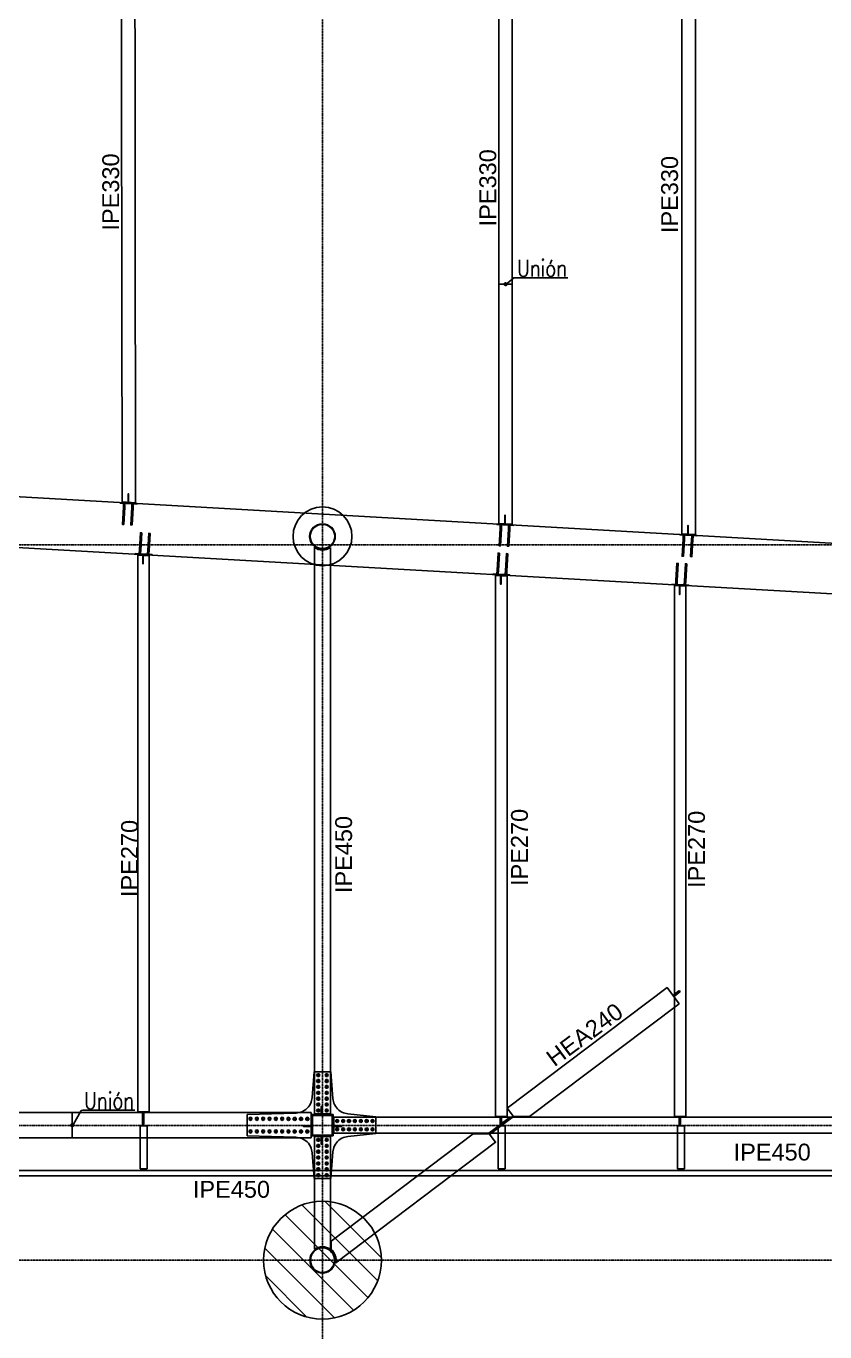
# Model space of a CAD drawing. Header units: millimetres. Extents: x -12345 to 95575, y -11225 to 31862.
# Drawn here: x 47479 to 56969, y -851 to 14663 of the extents above; entities that cross this region are included whole.
import ezdxf
from ezdxf.enums import TextEntityAlignment as Align

# ---------------------------------------------------------------- set-up
doc = ezdxf.new("R2010")
doc.units = ezdxf.units.MM
doc.header["$LTSCALE"] = 0.95
doc.linetypes.add('DXK_LINE_DOT3', pattern=[5.9187, 2.979, -0.9799, 0.9799, -0.9799])
for name, color, linetype, lineweight in [('0-1', 250, 'Continuous', 5), ('E_COLUMNAS', 1, 'Continuous', 18), ('E_COLUMNAS-1', 1, 'Continuous', 25), ('E_TEXTO', 3, 'Continuous', 9), ('E_VIGAS-1', 31, 'Continuous', 25)]:
    doc.layers.add(name, color=color, linetype=linetype, lineweight=lineweight)
for name, color, linetype in [('COTAS', 8, 'Continuous'), ('HCB-EJES', 1, 'Continuous'), ('HCB-PLATINAS', 5, 'Continuous'), ('HCB_VIGAS', 4, 'Continuous'), ('UNIÒN', 6, 'Continuous')]:
    doc.layers.add(name, color=color, linetype=linetype)
doc.styles.add('CNI_COTAS', font='romans.shx', dxfattribs={"width": 0.8})
doc.styles.add('VERDANA', font='arial.ttf')
doc.dimstyles.new('UNIÒN', dxfattribs={"dimscale": 0, "dimtxt": 200, "dimasz": 60, "dimexe": 4, "dimexo": 4, "dimgap": 15, "dimtad": 1, "dimdec": 0, "dimzin": 4, "dimdsep": 46, "dimtxsty": 'CNI_COTAS', "dimcen": -0.09, "dimclrd": 6, "dimclrt": 3, "dimadec": 0, "dimazin": 0, "dimtfac": 1, "dimtdec": 0, "dimtmove": 2, "dimatfit": 0, "dimfxl": 0.05, "dimtolj": 1, "dimtzin": 0, "dimarcsym": 0})

# ---------------------------------------------------------------- blocks, each defined once
blk = doc.blocks.new('EST_SFM_VIGA-METALICA-SECCION-C - EST_SFM_VIGA-METALICA-UPN160-1509776-_14_00m_N_E_-NIVEL-4 DOC')
at = {"layer": 'E_VIGAS-1'}
for p, q in [((44.822, 0.047), (-44.831, 0.047)), ((-44.831, -0.018), (44.822, -0.018))]:
    blk.add_line(p, q, dxfattribs=at)
blk = doc.blocks.new('DCTIB_CNI_EST_MOD-1A-FAC_0001_rvt-1-_14_00m_N_E_-NIVEL-4 DOC')
at = {"layer": 'E_VIGAS-1'}
for p, q in [((-33.828, 142.261), (-33.746, 142.261)), ((-33.828, 141.749), (-33.828, 142.261)), ((-33.746, 141.749), (-33.746, 142.261)), ((-29.573, 142.261), (-29.491, 142.261)), ((-29.573, 141.749), (-29.573, 142.261)), ((-29.491, 141.749), (-29.491, 142.261)), ((-27.443, 142.261), (-27.361, 142.261)), ((-27.443, 141.749), (-27.443, 142.261)), ((-27.361, 141.749), (-27.361, 142.261)), ((-33.746, 141.749), (-33.828, 141.749)), ((-33.828, 141.748), (-33.828, 141.749)), ((-33.828, 141.749), (-33.746, 141.749)), ((-33.8, 141.748), (-33.828, 141.748)), ((-33.789, 141.743), (-33.789, 141.748)), ((-33.789, 141.737), (-33.789, 141.743)), ((-33.784, 141.737), (-33.789, 141.737)), ((-33.784, 141.748), (-33.784, 141.743)), ((-33.784, 141.743), (-33.784, 141.737)), ((-33.746, 141.748), (-33.774, 141.748)), ((-33.746, 141.749), (-33.746, 141.748)), ((-29.491, 141.749), (-29.573, 141.749)), ((-29.573, 141.748), (-29.573, 141.749)), ((-29.573, 141.749), (-29.491, 141.749)), ((-29.545, 141.748), (-29.573, 141.748)), ((-29.535, 141.743), (-29.535, 141.748)), ((-29.535, 141.729), (-29.535, 141.743)), ((-29.53, 141.748), (-29.53, 141.743)), ((-29.53, 141.743), (-29.53, 141.729)), ((-29.491, 141.748), (-29.519, 141.748)), ((-29.491, 141.749), (-29.491, 141.748)), ((-27.361, 141.749), (-27.443, 141.749)), ((-27.443, 141.748), (-27.443, 141.749)), ((-27.443, 141.749), (-27.361, 141.749)), ((-27.415, 141.748), (-27.443, 141.748)), ((-27.405, 141.743), (-27.405, 141.748)), ((-27.405, 141.729), (-27.405, 141.743)), ((-27.4, 141.748), (-27.4, 141.743)), ((-27.4, 141.743), (-27.4, 141.729)), ((-27.361, 141.748), (-27.389, 141.748)), ((-27.361, 141.749), (-27.361, 141.748))]:
    blk.add_line(p, q, dxfattribs=at)
for points, knots in [([(-33.8, 141.748), (-33.799, 141.748), (-33.798, 141.748), (-33.795, 141.748), (-33.793, 141.747), (-33.791, 141.747), (-33.79, 141.745), (-33.789, 141.744), (-33.789, 141.743)], [0, 0, 0, 0, 0.142857, 0.285714, 0.428571, 0.571429, 0.785714, 1, 1, 1, 1]), ([(-33.789, 141.743), (-33.789, 141.744), (-33.79, 141.745), (-33.791, 141.747), (-33.793, 141.747), (-33.794, 141.748), (-33.795, 141.748), (-33.797, 141.748), (-33.799, 141.748), (-33.8, 141.748)], [0, 0, 0, 0, 0.285714, 0.428571, 0.571429, 0.678571, 0.732143, 0.785714, 1, 1, 1, 1]), ([(-33.774, 141.748), (-33.775, 141.748), (-33.776, 141.748), (-33.779, 141.748), (-33.781, 141.747), (-33.783, 141.747), (-33.784, 141.745), (-33.784, 141.744), (-33.784, 141.743)], [0, 0, 0, 0, 0.142857, 0.285714, 0.428571, 0.571429, 0.785714, 1, 1, 1, 1]), ([(-33.784, 141.743), (-33.784, 141.744), (-33.784, 141.745), (-33.782, 141.747), (-33.781, 141.747), (-33.779, 141.748), (-33.778, 141.748), (-33.777, 141.748), (-33.775, 141.748), (-33.774, 141.748)], [0, 0, 0, 0, 0.285714, 0.428571, 0.571429, 0.678571, 0.732143, 0.785714, 1, 1, 1, 1]), ([(-29.545, 141.748), (-29.544, 141.748), (-29.543, 141.748), (-29.54, 141.748), (-29.538, 141.747), (-29.536, 141.747), (-29.535, 141.745), (-29.535, 141.744), (-29.535, 141.743)], [0, 0, 0, 0, 0.142857, 0.285714, 0.428571, 0.571429, 0.785714, 1, 1, 1, 1]), ([(-29.535, 141.743), (-29.535, 141.744), (-29.535, 141.745), (-29.537, 141.747), (-29.538, 141.747), (-29.54, 141.748), (-29.541, 141.748), (-29.542, 141.748), (-29.544, 141.748), (-29.545, 141.748)], [0, 0, 0, 0, 0.285714, 0.428571, 0.571429, 0.678571, 0.732143, 0.785714, 1, 1, 1, 1]), ([(-29.519, 141.748), (-29.52, 141.748), (-29.521, 141.748), (-29.524, 141.748), (-29.526, 141.747), (-29.528, 141.747), (-29.529, 141.745), (-29.53, 141.744), (-29.53, 141.743)], [0, 0, 0, 0, 0.142857, 0.285714, 0.428571, 0.571429, 0.785714, 1, 1, 1, 1]), ([(-29.53, 141.743), (-29.53, 141.744), (-29.529, 141.745), (-29.528, 141.747), (-29.526, 141.747), (-29.525, 141.748), (-29.524, 141.748), (-29.522, 141.748), (-29.52, 141.748), (-29.519, 141.748)], [0, 0, 0, 0, 0.285714, 0.428571, 0.571429, 0.678571, 0.732143, 0.785714, 1, 1, 1, 1]), ([(-27.415, 141.748), (-27.414, 141.748), (-27.413, 141.748), (-27.41, 141.748), (-27.408, 141.747), (-27.406, 141.747), (-27.405, 141.745), (-27.405, 141.744), (-27.405, 141.743)], [0, 0, 0, 0, 0.142857, 0.285714, 0.428571, 0.571429, 0.785714, 1, 1, 1, 1]), ([(-27.405, 141.743), (-27.405, 141.744), (-27.405, 141.745), (-27.407, 141.747), (-27.408, 141.747), (-27.41, 141.748), (-27.411, 141.748), (-27.412, 141.748), (-27.414, 141.748), (-27.415, 141.748)], [0, 0, 0, 0, 0.285714, 0.428571, 0.571429, 0.678571, 0.732143, 0.785714, 1, 1, 1, 1]), ([(-27.389, 141.748), (-27.39, 141.748), (-27.391, 141.748), (-27.394, 141.748), (-27.396, 141.747), (-27.398, 141.747), (-27.399, 141.745), (-27.4, 141.744), (-27.4, 141.743)], [0, 0, 0, 0, 0.142857, 0.285714, 0.428571, 0.571429, 0.785714, 1, 1, 1, 1]), ([(-27.4, 141.743), (-27.4, 141.744), (-27.399, 141.745), (-27.398, 141.747), (-27.396, 141.747), (-27.395, 141.748), (-27.394, 141.748), (-27.392, 141.748), (-27.39, 141.748), (-27.389, 141.748)], [0, 0, 0, 0, 0.285714, 0.428571, 0.571429, 0.678571, 0.732143, 0.785714, 1, 1, 1, 1])]:
    blk.add_open_spline(points, degree=3, knots=knots, dxfattribs=at)
blk.add_blockref('EST_SFM_VIGA-METALICA-SECCION-C - EST_SFM_VIGA-METALICA-UPN160-1509776-_14_00m_N_E_-NIVEL-4 DOC', (-41.042, 141.682), dxfattribs=at)
blk = doc.blocks.new('EST_SCM_COLUMNA-METALICA-SECCION-CUADRADA - EST_SCM_COLUMNA-TUBULAR-CUADRADA_PTEØ_250x250e_8mm-3539288-_14_00m_N_E_-NIVEL-4 DOC')
at = {"layer": 'E_COLUMNAS-1'}
for p, q in [((-0.125, -0.109), (-0.125, 0.109)), ((-0.117, 0.109), (-0.117, -0.109)), ((-0.109, 0.125), (0.109, 0.125)), ((0.109, 0.117), (-0.109, 0.117)), ((0.117, -0.109), (0.117, 0.109)), ((0.125, 0.109), (0.125, -0.109)), ((-0.109, -0.117), (0.109, -0.117)), ((0.109, -0.125), (-0.109, -0.125))]:
    blk.add_line(p, q, dxfattribs=at)
for centre, radius, start, end in [((-0.109, 0.109), 0.016, 90, 180), ((-0.109, 0.109), 0.008, 90, 180), ((0.109, 0.109), 0.016, 360, 90), ((0.109, 0.109), 0.008, 360, 90), ((-0.109, -0.109), 0.016, 180, 270), ((-0.109, -0.109), 0.008, 180, 270), ((0.109, -0.109), 0.016, 270, 360), ((0.109, -0.109), 0.008, 270, 360)]:
    blk.add_arc(centre, radius, start, end, dxfattribs=at)
blk = doc.blocks.new('Bolt-102891108-3061 - 1511')
at = {"color": 253, "linetype": 'Continuous'}
for p, q in [((62911, 11698), (62928, 11707)), ((62911, 11679), (62911, 11698)), ((62928, 11669), (62911, 11679)), ((62928, 11707), (62944, 11698)), ((62944, 11679), (62928, 11669)), ((62944, 11698), (62944, 11679)), ((62986, 11698), (63003, 11707)), ((62986, 11679), (62986, 11698)), ((63003, 11669), (62986, 11679)), ((63003, 11707), (63019, 11698)), ((63019, 11679), (63003, 11669)), ((63019, 11698), (63019, 11679)), ((63061, 11698), (63078, 11707)), ((63061, 11679), (63061, 11698)), ((63078, 11669), (63061, 11679)), ((63078, 11707), (63094, 11698)), ((63094, 11679), (63078, 11669)), ((63094, 11698), (63094, 11679)), ((63136, 11698), (63153, 11707)), ((63136, 11679), (63136, 11698)), ((63153, 11669), (63136, 11679)), ((63153, 11707), (63169, 11698)), ((63169, 11679), (63153, 11669)), ((63169, 11698), (63169, 11679)), ((63211, 11698), (63228, 11707)), ((63211, 11679), (63211, 11698)), ((63228, 11669), (63211, 11679)), ((63228, 11707), (63244, 11698)), ((63244, 11679), (63228, 11669)), ((63244, 11698), (63244, 11679)), ((63286, 11698), (63303, 11707)), ((63286, 11679), (63286, 11698)), ((63303, 11669), (63286, 11679)), ((63303, 11707), (63319, 11698)), ((63319, 11679), (63303, 11669)), ((63319, 11698), (63319, 11679)), ((63361, 11698), (63378, 11707)), ((63361, 11678), (63361, 11698)), ((63378, 11669), (63361, 11678)), ((63378, 11707), (63394, 11697)), ((63394, 11678), (63378, 11669)), ((63394, 11697), (63394, 11678)), ((63436, 11697), (63453, 11707)), ((63436, 11678), (63436, 11697)), ((63453, 11669), (63436, 11678)), ((63453, 11707), (63469, 11697)), ((63469, 11678), (63453, 11669)), ((63469, 11697), (63469, 11678)), ((63511, 11697), (63528, 11707)), ((63511, 11678), (63511, 11697)), ((63528, 11669), (63511, 11678)), ((63528, 11707), (63544, 11697)), ((63544, 11678), (63528, 11669)), ((63544, 11697), (63544, 11678)), ((63586, 11697), (63603, 11707)), ((63586, 11678), (63586, 11697)), ((63603, 11669), (63586, 11678)), ((63603, 11707), (63619, 11697)), ((63619, 11678), (63603, 11669)), ((63619, 11697), (63619, 11678)), ((62911, 11548), (62927, 11557)), ((62911, 11529), (62911, 11548)), ((62927, 11519), (62911, 11529)), ((62927, 11557), (62944, 11548)), ((62944, 11529), (62927, 11519)), ((62944, 11548), (62944, 11529)), ((62986, 11548), (63002, 11557)), ((62986, 11529), (62986, 11548)), ((63002, 11519), (62986, 11529)), ((63002, 11557), (63019, 11548)), ((63019, 11529), (63002, 11519)), ((63019, 11548), (63019, 11529)), ((63061, 11548), (63077, 11557)), ((63061, 11529), (63061, 11548)), ((63077, 11519), (63061, 11529)), ((63077, 11557), (63094, 11548)), ((63094, 11529), (63077, 11519)), ((63094, 11548), (63094, 11529)), ((63136, 11548), (63152, 11557)), ((63136, 11529), (63136, 11548)), ((63152, 11519), (63136, 11529)), ((63152, 11557), (63169, 11548)), ((63169, 11529), (63152, 11519)), ((63169, 11548), (63169, 11529)), ((63211, 11548), (63227, 11557)), ((63211, 11529), (63211, 11548)), ((63227, 11519), (63211, 11529)), ((63227, 11557), (63244, 11548)), ((63244, 11529), (63227, 11519)), ((63244, 11548), (63244, 11529)), ((63286, 11548), (63302, 11557)), ((63286, 11529), (63286, 11548)), ((63302, 11519), (63286, 11529)), ((63302, 11557), (63319, 11548)), ((63319, 11529), (63302, 11519)), ((63319, 11548), (63319, 11529)), ((63361, 11548), (63377, 11557)), ((63361, 11528), (63361, 11548)), ((63377, 11519), (63361, 11528)), ((63377, 11557), (63394, 11547)), ((63394, 11528), (63377, 11519)), ((63394, 11547), (63394, 11528)), ((63436, 11547), (63452, 11557)), ((63436, 11528), (63436, 11547)), ((63452, 11519), (63436, 11528)), ((63452, 11557), (63469, 11547)), ((63469, 11528), (63452, 11519)), ((63469, 11547), (63469, 11528)), ((63511, 11547), (63527, 11557)), ((63511, 11528), (63511, 11547)), ((63527, 11519), (63511, 11528)), ((63527, 11557), (63544, 11547)), ((63544, 11528), (63527, 11519)), ((63544, 11547), (63544, 11528)), ((63586, 11547), (63602, 11557)), ((63586, 11528), (63586, 11547)), ((63602, 11519), (63586, 11528)), ((63602, 11557), (63619, 11547)), ((63619, 11528), (63602, 11519)), ((63619, 11547), (63619, 11528))]:
    blk.add_line(p, q, dxfattribs=at)
for centre, radius, start, end in [((62928, 11688), 12.5, 17.945, 197.945), ((62928, 11688), 12.5, 197.945, 17.945), ((62928, 11688), 11, 89.945, 269.945), ((62928, 11688), 11, 269.945, 89.945), ((63003, 11688), 12.5, 17.945, 197.945), ((63003, 11688), 12.5, 197.945, 17.945), ((63003, 11688), 11, 89.945, 269.945), ((63003, 11688), 11, 269.945, 89.945), ((63078, 11688), 12.5, 17.945, 197.945), ((63078, 11688), 12.5, 197.945, 17.945), ((63078, 11688), 11, 89.945, 269.945), ((63078, 11688), 11, 269.945, 89.945), ((63153, 11688), 12.5, 17.945, 197.945), ((63153, 11688), 12.5, 197.945, 17.945), ((63153, 11688), 11, 89.945, 269.945), ((63153, 11688), 11, 269.945, 89.945), ((63228, 11688), 12.5, 17.945, 197.945), ((63228, 11688), 12.5, 197.945, 17.945), ((63228, 11688), 11, 89.945, 269.945), ((63228, 11688), 11, 269.945, 89.945), ((63303, 11688), 12.5, 17.945, 197.945), ((63303, 11688), 12.5, 197.945, 17.945), ((63303, 11688), 11, 89.945, 269.945), ((63303, 11688), 11, 269.945, 89.945), ((63378, 11688), 12.5, 17.945, 197.945), ((63378, 11688), 12.5, 197.945, 17.945), ((63378, 11688), 11, 89.945, 269.945), ((63378, 11688), 11, 269.945, 89.945), ((63453, 11688), 12.5, 17.945, 197.945), ((63453, 11688), 12.5, 197.945, 17.945), ((63453, 11688), 11, 89.945, 269.945), ((63453, 11688), 11, 269.945, 89.945), ((63528, 11688), 12.5, 17.945, 197.945), ((63528, 11688), 12.5, 197.945, 17.945), ((63528, 11688), 11, 89.945, 269.945), ((63528, 11688), 11, 269.945, 89.945), ((63603, 11688), 12.5, 17.945, 197.945), ((63603, 11688), 12.5, 197.945, 17.945), ((63603, 11688), 11, 89.945, 269.945), ((63603, 11688), 11, 269.945, 89.945), ((62927, 11538), 12.5, 17.945, 197.945), ((62927, 11538), 11, 89.945, 269.945), ((62927, 11538), 12.5, 197.945, 17.945), ((62927, 11538), 11, 269.945, 89.945), ((63002, 11538), 12.5, 17.945, 197.945), ((63002, 11538), 11, 89.945, 269.945), ((63002, 11538), 12.5, 197.945, 17.945), ((63002, 11538), 11, 269.945, 89.945), ((63077, 11538), 12.5, 17.945, 197.945), ((63077, 11538), 11, 89.945, 269.945), ((63077, 11538), 12.5, 197.945, 17.945), ((63077, 11538), 11, 269.945, 89.945), ((63152, 11538), 12.5, 17.945, 197.945), ((63152, 11538), 11, 89.945, 269.945), ((63152, 11538), 12.5, 197.945, 17.945), ((63152, 11538), 11, 269.945, 89.945), ((63227, 11538), 12.5, 17.945, 197.945), ((63227, 11538), 11, 89.945, 269.945), ((63227, 11538), 12.5, 197.945, 17.945), ((63227, 11538), 11, 269.945, 89.945), ((63302, 11538), 12.5, 17.945, 197.945), ((63302, 11538), 11, 89.945, 269.945), ((63302, 11538), 12.5, 197.945, 17.945), ((63302, 11538), 11, 269.945, 89.945), ((63377, 11538), 12.5, 17.945, 197.945), ((63377, 11538), 11, 89.945, 269.945), ((63377, 11538), 12.5, 197.945, 17.945), ((63377, 11538), 11, 269.945, 89.945), ((63452, 11538), 12.5, 17.945, 197.945), ((63452, 11538), 11, 89.945, 269.945), ((63452, 11538), 12.5, 197.945, 17.945), ((63452, 11538), 11, 269.945, 89.945), ((63527, 11538), 12.5, 17.945, 197.945), ((63527, 11538), 11, 89.945, 269.945), ((63527, 11538), 12.5, 197.945, 17.945), ((63527, 11538), 11, 269.945, 89.945), ((63602, 11538), 12.5, 17.945, 197.945), ((63602, 11538), 11, 89.945, 269.945), ((63602, 11538), 12.5, 197.945, 17.945), ((63602, 11538), 11, 269.945, 89.945)]:
    blk.add_arc(centre, radius, start, end, dxfattribs=at)
blk = doc.blocks.new('Bolt-102891108-3059 - 1511')
at = {"color": 253, "linetype": 'Continuous'}
for p, q in [((63941, 11672), (63957, 11682)), ((63941, 11653), (63941, 11672)), ((63957, 11644), (63941, 11653)), ((63957, 11682), (63974, 11672)), ((63974, 11653), (63957, 11644)), ((63974, 11672), (63974, 11653)), ((64011, 11672), (64027, 11682)), ((64011, 11653), (64011, 11672)), ((64027, 11644), (64011, 11653)), ((64027, 11682), (64044, 11672)), ((64044, 11653), (64027, 11644)), ((64044, 11672), (64044, 11653)), ((64081, 11672), (64097, 11682)), ((64081, 11653), (64081, 11672)), ((64097, 11644), (64081, 11653)), ((64097, 11682), (64114, 11672)), ((64114, 11653), (64097, 11644)), ((64114, 11672), (64114, 11653)), ((64151, 11672), (64167, 11682)), ((64151, 11653), (64151, 11672)), ((64167, 11644), (64151, 11653)), ((64167, 11682), (64184, 11672)), ((64184, 11653), (64167, 11644)), ((64184, 11672), (64184, 11653)), ((64221, 11673), (64237, 11682)), ((64221, 11653), (64221, 11673)), ((64237, 11644), (64221, 11653)), ((64237, 11682), (64254, 11673)), ((64254, 11653), (64237, 11644)), ((64254, 11673), (64254, 11653)), ((64291, 11673), (64307, 11682)), ((64291, 11654), (64291, 11673)), ((64307, 11644), (64291, 11654)), ((64307, 11682), (64324, 11673)), ((64324, 11654), (64307, 11644)), ((64324, 11673), (64324, 11654)), ((64361, 11673), (64377, 11682)), ((64361, 11654), (64361, 11673)), ((64377, 11644), (64361, 11654)), ((64377, 11682), (64394, 11673)), ((64394, 11654), (64377, 11644)), ((64394, 11673), (64394, 11654)), ((63941, 11572), (63958, 11582)), ((63941, 11553), (63941, 11572)), ((63958, 11544), (63941, 11553)), ((63958, 11582), (63974, 11572)), ((63974, 11553), (63958, 11544)), ((63974, 11572), (63974, 11553)), ((64011, 11572), (64028, 11582)), ((64011, 11553), (64011, 11572)), ((64028, 11544), (64011, 11553)), ((64028, 11582), (64044, 11572)), ((64044, 11553), (64028, 11544)), ((64044, 11572), (64044, 11553)), ((64081, 11572), (64098, 11582)), ((64081, 11553), (64081, 11572)), ((64098, 11544), (64081, 11553)), ((64098, 11582), (64114, 11572)), ((64114, 11553), (64098, 11544)), ((64114, 11572), (64114, 11553)), ((64151, 11572), (64168, 11582)), ((64151, 11553), (64151, 11572)), ((64168, 11544), (64151, 11553)), ((64168, 11582), (64184, 11572)), ((64184, 11553), (64168, 11544)), ((64184, 11572), (64184, 11553)), ((64221, 11573), (64238, 11582)), ((64221, 11553), (64221, 11573)), ((64238, 11544), (64221, 11553)), ((64238, 11582), (64254, 11573)), ((64254, 11553), (64238, 11544)), ((64254, 11573), (64254, 11553)), ((64291, 11573), (64308, 11582)), ((64291, 11554), (64291, 11573)), ((64308, 11544), (64291, 11554)), ((64308, 11582), (64324, 11573)), ((64324, 11554), (64308, 11544)), ((64324, 11573), (64324, 11554)), ((64361, 11573), (64378, 11582)), ((64361, 11554), (64361, 11573)), ((64378, 11544), (64361, 11554)), ((64378, 11582), (64394, 11573)), ((64394, 11554), (64378, 11544)), ((64394, 11573), (64394, 11554))]:
    blk.add_line(p, q, dxfattribs=at)
for centre, radius, start, end in [((63957, 11663), 12.5, 18.055, 198.055), ((63957, 11663), 11, 90.055, 270.055), ((63957, 11663), 12.5, 198.055, 18.055), ((63957, 11663), 11, 270.055, 90.055), ((64027, 11663), 12.5, 18.055, 198.055), ((64027, 11663), 11, 90.055, 270.055), ((64027, 11663), 12.5, 198.055, 18.055), ((64027, 11663), 11, 270.055, 90.055), ((64097, 11663), 12.5, 18.055, 198.055), ((64097, 11663), 11, 90.055, 270.055), ((64097, 11663), 12.5, 198.055, 18.055), ((64097, 11663), 11, 270.055, 90.055), ((64167, 11663), 12.5, 18.055, 198.055), ((64167, 11663), 11, 90.055, 270.055), ((64167, 11663), 12.5, 198.055, 18.055), ((64167, 11663), 11, 270.055, 90.055), ((64237, 11663), 12.5, 18.055, 198.055), ((64237, 11663), 11, 90.055, 270.055), ((64237, 11663), 12.5, 198.055, 18.055), ((64237, 11663), 11, 270.055, 90.055), ((64307, 11663), 12.5, 18.055, 198.055), ((64307, 11663), 11, 90.055, 270.055), ((64307, 11663), 12.5, 198.055, 18.055), ((64307, 11663), 11, 270.055, 90.055), ((64377, 11663), 12.5, 18.055, 198.055), ((64377, 11663), 11, 90.055, 270.055), ((64377, 11663), 12.5, 198.055, 18.055), ((64377, 11663), 11, 270.055, 90.055), ((63958, 11563), 12.5, 18.055, 198.055), ((63958, 11563), 12.5, 198.055, 18.055), ((63958, 11563), 11, 90.055, 270.055), ((63958, 11563), 11, 270.055, 90.055), ((64028, 11563), 12.5, 18.055, 198.055), ((64028, 11563), 12.5, 198.055, 18.055), ((64028, 11563), 11, 90.055, 270.055), ((64028, 11563), 11, 270.055, 90.055), ((64098, 11563), 12.5, 18.055, 198.055), ((64098, 11563), 12.5, 198.055, 18.055), ((64098, 11563), 11, 90.055, 270.055), ((64098, 11563), 11, 270.055, 90.055), ((64168, 11563), 12.5, 18.055, 198.055), ((64168, 11563), 12.5, 198.055, 18.055), ((64168, 11563), 11, 90.055, 270.055), ((64168, 11563), 11, 270.055, 90.055), ((64238, 11563), 12.5, 18.055, 198.055), ((64238, 11563), 12.5, 198.055, 18.055), ((64238, 11563), 11, 90.055, 270.055), ((64238, 11563), 11, 270.055, 90.055), ((64308, 11563), 12.5, 18.055, 198.055), ((64308, 11563), 12.5, 198.055, 18.055), ((64308, 11563), 11, 90.055, 270.055), ((64308, 11563), 11, 270.055, 90.055), ((64378, 11563), 12.5, 18.055, 198.055), ((64378, 11563), 12.5, 198.055, 18.055), ((64378, 11563), 11, 90.055, 270.055), ((64378, 11563), 11, 270.055, 90.055)]:
    blk.add_arc(centre, radius, start, end, dxfattribs=at)
blk = doc.blocks.new('Bolt-102891108-3060 - 1511')
at = {"color": 253, "linetype": 'Continuous'}
for p, q in [((63713, 11438), (63723, 11454)), ((63723, 11421), (63713, 11438)), ((63713, 11368), (63723, 11384)), ((63723, 11351), (63713, 11368)), ((63723, 11454), (63742, 11454)), ((63742, 11421), (63723, 11421)), ((63723, 11384), (63742, 11384)), ((63742, 11351), (63723, 11351)), ((63742, 11454), (63752, 11438)), ((63752, 11438), (63742, 11421)), ((63742, 11384), (63752, 11368)), ((63752, 11368), (63742, 11351)), ((63813, 11438), (63823, 11454)), ((63823, 11421), (63813, 11438)), ((63813, 11368), (63823, 11384)), ((63823, 11351), (63813, 11368)), ((63823, 11454), (63842, 11454)), ((63842, 11421), (63823, 11421)), ((63823, 11384), (63842, 11384)), ((63842, 11351), (63823, 11351)), ((63842, 11454), (63852, 11438)), ((63852, 11438), (63842, 11421)), ((63842, 11384), (63852, 11368)), ((63852, 11368), (63842, 11351)), ((63713, 11298), (63723, 11314)), ((63723, 11281), (63713, 11298)), ((63713, 11228), (63723, 11244)), ((63723, 11211), (63713, 11228)), ((63713, 11158), (63723, 11174)), ((63723, 11314), (63742, 11314)), ((63742, 11281), (63723, 11281)), ((63723, 11244), (63742, 11244)), ((63742, 11211), (63723, 11211)), ((63723, 11174), (63742, 11174)), ((63742, 11314), (63752, 11298)), ((63752, 11298), (63742, 11281)), ((63742, 11244), (63752, 11228)), ((63752, 11228), (63742, 11211)), ((63742, 11174), (63752, 11158)), ((63813, 11298), (63823, 11314)), ((63823, 11281), (63813, 11298)), ((63813, 11228), (63823, 11244)), ((63823, 11211), (63813, 11228)), ((63813, 11158), (63823, 11174)), ((63823, 11314), (63842, 11314)), ((63842, 11281), (63823, 11281)), ((63823, 11244), (63842, 11244)), ((63842, 11211), (63823, 11211)), ((63823, 11174), (63842, 11174)), ((63842, 11314), (63852, 11298)), ((63852, 11298), (63842, 11281)), ((63842, 11244), (63852, 11228)), ((63852, 11228), (63842, 11211)), ((63842, 11174), (63852, 11158)), ((63723, 11141), (63713, 11158)), ((63713, 11088), (63723, 11104)), ((63723, 11071), (63713, 11088)), ((63713, 11018), (63723, 11034)), ((63723, 11001), (63713, 11018)), ((63742, 11141), (63723, 11141)), ((63723, 11104), (63742, 11104)), ((63742, 11071), (63723, 11071)), ((63723, 11034), (63742, 11034)), ((63752, 11158), (63742, 11141)), ((63742, 11104), (63752, 11088)), ((63752, 11088), (63742, 11071)), ((63742, 11034), (63752, 11018)), ((63752, 11018), (63742, 11001)), ((63823, 11141), (63813, 11158)), ((63813, 11088), (63823, 11104)), ((63823, 11071), (63813, 11088)), ((63813, 11018), (63823, 11034)), ((63823, 11001), (63813, 11018)), ((63842, 11141), (63823, 11141)), ((63823, 11104), (63842, 11104)), ((63842, 11071), (63823, 11071)), ((63823, 11034), (63842, 11034)), ((63852, 11158), (63842, 11141)), ((63842, 11104), (63852, 11088)), ((63852, 11088), (63842, 11071)), ((63842, 11034), (63852, 11018)), ((63852, 11018), (63842, 11001)), ((63742, 11001), (63723, 11001)), ((63842, 11001), (63823, 11001))]:
    blk.add_line(p, q, dxfattribs=at)
for centre, radius, start, end in [((63733, 11438), 12.5, 108, 288), ((63733, 11368), 12.5, 108, 288), ((63733, 11438), 11, 0, 180), ((63733, 11438), 11, 180, 0), ((63733, 11368), 11, 0, 180), ((63733, 11368), 11, 180, 0), ((63733, 11438), 12.5, 288, 108), ((63733, 11368), 12.5, 288, 108), ((63833, 11438), 12.5, 108, 288), ((63833, 11368), 12.5, 108, 288), ((63833, 11438), 11, 0, 180), ((63833, 11438), 11, 180, 0), ((63833, 11368), 11, 0, 180), ((63833, 11368), 11, 180, 0), ((63833, 11438), 12.5, 288, 108), ((63833, 11368), 12.5, 288, 108), ((63733, 11298), 12.5, 108, 288), ((63733, 11228), 12.5, 108, 288), ((63733, 11298), 11, 0, 180), ((63733, 11298), 11, 180, 0), ((63733, 11228), 11, 0, 180), ((63733, 11228), 11, 180, 0), ((63733, 11298), 12.5, 288, 108), ((63733, 11228), 12.5, 288, 108), ((63733, 11158), 12.5, 288, 108), ((63833, 11298), 12.5, 108, 288), ((63833, 11228), 12.5, 108, 288), ((63833, 11298), 11, 0, 180), ((63833, 11298), 11, 180, 0), ((63833, 11228), 11, 0, 180), ((63833, 11228), 11, 180, 0), ((63833, 11298), 12.5, 288, 108), ((63833, 11228), 12.5, 288, 108), ((63833, 11158), 12.5, 288, 108), ((63733, 11158), 12.5, 108, 288), ((63733, 11088), 12.5, 108, 288), ((63733, 11018), 12.5, 108, 288), ((63733, 11158), 11, 0, 180), ((63733, 11158), 11, 180, 0), ((63733, 11088), 11, 0, 180), ((63733, 11088), 11, 180, 0), ((63733, 11018), 11, 0, 180), ((63733, 11018), 11, 180, 0), ((63733, 11088), 12.5, 288, 108), ((63733, 11018), 12.5, 288, 108), ((63833, 11158), 12.5, 108, 288), ((63833, 11088), 12.5, 108, 288), ((63833, 11018), 12.5, 108, 288), ((63833, 11158), 11, 0, 180), ((63833, 11158), 11, 180, 0), ((63833, 11088), 11, 0, 180), ((63833, 11088), 11, 180, 0), ((63833, 11018), 11, 0, 180), ((63833, 11018), 11, 180, 0), ((63833, 11088), 12.5, 288, 108), ((63833, 11018), 12.5, 288, 108)]:
    blk.add_arc(centre, radius, start, end, dxfattribs=at)
blk = doc.blocks.new('Bolt-102891108-3058 - 1511')
at = {"color": 253, "linetype": 'Continuous'}
for p, q in [((63713, 12208), (63723, 12224)), ((63723, 12191), (63713, 12208)), ((63713, 12138), (63723, 12154)), ((63723, 12121), (63713, 12138)), ((63723, 12224), (63742, 12224)), ((63742, 12191), (63723, 12191)), ((63723, 12154), (63742, 12154)), ((63742, 12121), (63723, 12121)), ((63742, 12224), (63752, 12208)), ((63752, 12208), (63742, 12191)), ((63742, 12154), (63752, 12138)), ((63752, 12138), (63742, 12121)), ((63813, 12208), (63823, 12224)), ((63823, 12191), (63813, 12208)), ((63813, 12138), (63823, 12154)), ((63823, 12121), (63813, 12138)), ((63823, 12224), (63842, 12224)), ((63842, 12191), (63823, 12191)), ((63823, 12154), (63842, 12154)), ((63842, 12121), (63823, 12121)), ((63842, 12224), (63852, 12208)), ((63852, 12208), (63842, 12191)), ((63842, 12154), (63852, 12138)), ((63852, 12138), (63842, 12121)), ((63713, 12068), (63723, 12084)), ((63723, 12051), (63713, 12068)), ((63713, 11998), (63723, 12014)), ((63723, 11981), (63713, 11998)), ((63723, 12084), (63742, 12084)), ((63742, 12051), (63723, 12051)), ((63723, 12014), (63742, 12014)), ((63742, 11981), (63723, 11981)), ((63742, 12084), (63752, 12068)), ((63752, 12068), (63742, 12051)), ((63742, 12014), (63752, 11998)), ((63752, 11998), (63742, 11981)), ((63813, 12068), (63823, 12084)), ((63823, 12051), (63813, 12068)), ((63813, 11998), (63823, 12014)), ((63823, 11981), (63813, 11998)), ((63823, 12084), (63842, 12084)), ((63842, 12051), (63823, 12051)), ((63823, 12014), (63842, 12014)), ((63842, 11981), (63823, 11981)), ((63842, 12084), (63852, 12068)), ((63852, 12068), (63842, 12051)), ((63842, 12014), (63852, 11998)), ((63852, 11998), (63842, 11981)), ((63713, 11928), (63723, 11944)), ((63723, 11911), (63713, 11928)), ((63713, 11858), (63723, 11874)), ((63723, 11841), (63713, 11858)), ((63713, 11788), (63723, 11804)), ((63723, 11944), (63742, 11944)), ((63742, 11911), (63723, 11911)), ((63723, 11874), (63742, 11874)), ((63742, 11841), (63723, 11841)), ((63723, 11804), (63742, 11804)), ((63742, 11944), (63752, 11928)), ((63752, 11928), (63742, 11911)), ((63742, 11874), (63752, 11858)), ((63752, 11858), (63742, 11841)), ((63742, 11804), (63752, 11788)), ((63813, 11928), (63823, 11944)), ((63823, 11911), (63813, 11928)), ((63813, 11858), (63823, 11874)), ((63823, 11841), (63813, 11858)), ((63813, 11788), (63823, 11804)), ((63823, 11944), (63842, 11944)), ((63842, 11911), (63823, 11911)), ((63823, 11874), (63842, 11874)), ((63842, 11841), (63823, 11841)), ((63823, 11804), (63842, 11804)), ((63842, 11944), (63852, 11928)), ((63852, 11928), (63842, 11911)), ((63842, 11874), (63852, 11858)), ((63852, 11858), (63842, 11841)), ((63842, 11804), (63852, 11788)), ((63723, 11771), (63713, 11788)), ((63742, 11771), (63723, 11771)), ((63752, 11788), (63742, 11771)), ((63823, 11771), (63813, 11788)), ((63842, 11771), (63823, 11771)), ((63852, 11788), (63842, 11771))]:
    blk.add_line(p, q, dxfattribs=at)
for centre, radius, start, end in [((63733, 12208), 12.5, 108, 288), ((63733, 12138), 12.5, 108, 288), ((63733, 12208), 11, 360, 180), ((63733, 12208), 11, 180, 360), ((63733, 12138), 11, 360, 180), ((63733, 12138), 11, 180, 360), ((63733, 12208), 12.5, 288, 108), ((63733, 12138), 12.5, 288, 108), ((63833, 12208), 12.5, 108, 288), ((63833, 12138), 12.5, 108, 288), ((63833, 12208), 11, 360, 180), ((63833, 12208), 11, 180, 360), ((63833, 12138), 11, 360, 180), ((63833, 12138), 11, 180, 360), ((63833, 12208), 12.5, 288, 108), ((63833, 12138), 12.5, 288, 108), ((63733, 12068), 12.5, 108, 288), ((63733, 11998), 12.5, 108, 288), ((63733, 12068), 11, 360, 180), ((63733, 12068), 11, 180, 360), ((63733, 11998), 11, 360, 180), ((63733, 11998), 11, 180, 360), ((63733, 12068), 12.5, 288, 108), ((63733, 11998), 12.5, 288, 108), ((63833, 12068), 12.5, 108, 288), ((63833, 11998), 12.5, 108, 288), ((63833, 12068), 11, 360, 180), ((63833, 12068), 11, 180, 360), ((63833, 11998), 11, 360, 180), ((63833, 11998), 11, 180, 360), ((63833, 12068), 12.5, 288, 108), ((63833, 11998), 12.5, 288, 108), ((63733, 11928), 12.5, 108, 288), ((63733, 11858), 12.5, 108, 288), ((63733, 11788), 12.5, 108, 288), ((63733, 11928), 11, 360, 180), ((63733, 11928), 11, 180, 360), ((63733, 11858), 11, 360, 180), ((63733, 11858), 11, 180, 360), ((63733, 11788), 11, 360, 180), ((63733, 11928), 12.5, 288, 108), ((63733, 11858), 12.5, 288, 108), ((63733, 11788), 12.5, 288, 108), ((63833, 11928), 12.5, 108, 288), ((63833, 11858), 12.5, 108, 288), ((63833, 11788), 12.5, 108, 288), ((63833, 11928), 11, 360, 180), ((63833, 11928), 11, 180, 360), ((63833, 11858), 11, 360, 180), ((63833, 11858), 11, 180, 360), ((63833, 11788), 11, 360, 180), ((63833, 11928), 12.5, 288, 108), ((63833, 11858), 12.5, 288, 108), ((63833, 11788), 12.5, 288, 108), ((63733, 11788), 11, 180, 360), ((63833, 11788), 11, 180, 360)]:
    blk.add_arc(centre, radius, start, end, dxfattribs=at)
blk = doc.blocks.new('Part-102891108-3062 - 1511')
at = {"color": 253}
for p, q in [((63660, 11942), (63683, 12248)), ((63683, 12248), (63883, 12248)), ((63883, 12248), (63905, 11931)), ((63648, 11885), (63660, 11942)), ((63905, 11931), (63917, 11876)), ((62887, 11488), (62888, 11738)), ((62888, 11738), (63468, 11757)), ((63468, 11757), (63525, 11767)), ((63910, 11740), (63655, 11740)), ((63655, 11740), (63655, 11485)), ((63910, 11485), (63910, 11740)), ((64031, 11759), (64085, 11746)), ((64085, 11746), (64418, 11713)), ((64418, 11713), (64418, 11513)), ((63467, 11469), (62887, 11488)), ((63655, 11485), (63910, 11485)), ((64418, 11513), (64085, 11479)), ((63525, 11459), (63467, 11469)), ((63660, 11284), (63648, 11341)), ((63917, 11349), (63905, 11295)), ((64085, 11479), (64031, 11466)), ((63683, 10978), (63660, 11284)), ((63905, 11295), (63883, 10978)), ((63883, 10978), (63683, 10978))]:
    blk.add_line(p, q, dxfattribs=at)
for centre, start, end in [((63461, 11957), 288.682, 339.0748), ((64105, 11945), 200.1599, 248.257), ((63461, 11269), 20.9307, 71.356), ((64105, 11280), 111.7412, 159.8396)]:
    blk.add_arc(centre, 200, start, end, dxfattribs=at)

msp = doc.modelspace()

# ---------------------------------------------------------------- hatches: boundary and pattern name
at = {"layer": 'E_COLUMNAS'}
h = msp.add_hatch(dxfattribs=at)
h.set_pattern_fill('FP_1', color=256, scale=1000, style=0, pattern_type=2)
h.set_pattern_definition([(135, (116662.1, -140662.42), (-159.09903, -159.09903), [])])
h.paths.add_polyline_path([(51000, -700), (51091.4, -694), (51181.2, -676.1), (51267.9, -646.7), (51350, -606.2), (51426.1, -555.3), (51495, -495), (51555.3, -426.1), (51606.2, -350), (51646.7, -267.9), (51676.1, -181.2), (51694, -91.4), (51700, 0), (51694, 91.4), (51676.1, 181.2), (51646.7, 267.9), (51606.2, 350), (51555.3, 426.1), (51495, 495), (51426.1, 555.3), (51343.6, 609.4), (51267.9, 646.7), (51181.2, 676.1), (51091.4, 694), (51000, 700), (50908.6, 694), (50818.8, 676.1), (50732.1, 646.7), (50650, 606.2), (50573.9, 555.3), (50505, 495), (50444.7, 426.1), (50393.8, 350), (50353.3, 267.9), (50323.9, 181.2), (50306, 91.4), (50300, 0), (50306, -91.4), (50323.9, -181.2), (50353.3, -267.9), (50393.8, -350), (50444.7, -426.1), (50505, -495), (50573.9, -555.3), (50650, -606.2), (50732.1, -646.7), (50818.8, -676.1), (50908.6, -694)])

# ---------------------------------------------------------------- linework, layer by layer
at = {"layer": 'COTAS'}
for p, q in [((53095, 8755), (53255, 8745.9)), ((55270, 8631.4), (55430, 8622.3)), ((48807.5, 8377.8), (48942.5, 8370.1)), ((53057.5, 8136.2), (53192.5, 8128.5)), ((55182.5, 8015.4), (55317.5, 8007.7))]:
    msp.add_line(p, q, dxfattribs=at)
at = {"layer": 'E_COLUMNAS', "linetype": 'Continuous'}
for points in [[(51149.6, 29.8, 1), (50850.4, -29.8, 1)], [(51139.8, -27.8, 1), (50860.2, 27.8, 1)]]:
    msp.add_lwpolyline(points, format="xyb", close=True, dxfattribs=at)
for radius in [152.5, 142.5]:
    msp.add_circle((51000, 8600), radius, dxfattribs=at)
at = {"layer": 'E_COLUMNAS-1'}
msp.add_lwpolyline([(51700, 0, 1), (50300, 0, 1)], format="xyb", close=True, dxfattribs=at)
msp.add_circle((51000, 8600), 350, dxfattribs=at)
at = {"layer": 'E_VIGAS-1', "color": 30, "true_color": 0xf26722}
msp.add_line((46350.2, 9128.5), (59500, 8380.9), dxfattribs=at)
msp.add_lwpolyline([(25119.7, 17752.3), (38772.1, 16975.2), (45942, 16975.2), (59662.7, 17730.2), (68000.2, 17730.2), (68000.2, 7770.2), (59500, 7770.2), (59500, 7779.9), (46391.2, 8525.2), (38839.8, 8525.2), (38839.8, 8527.9), (25097.6, 7749.2)], dxfattribs=at)
at = {"layer": 'HCB-EJES', "linetype": 'DXK_LINE_DOT3'}
for p, q in [((51000, -3906.8), (51000, 29407)), ((-10844.5, 8500), (94075, 8500)), ((-6888.4, 1600), (90118.8, 1600)), ((-10844.5, 0), (94075, 0))]:
    msp.add_line(p, q, dxfattribs=at)
at = {"layer": 'HCB-PLATINAS', "color": 4}
for points in [[(48798.8, 8983.2), (48599.2, 8994.6), (48599.5, 9000.6), (48799.2, 8989.2)], [(53273.9, 8728.8), (53074.3, 8740.2), (53074.6, 8746.2), (53274.3, 8734.8)], [(55448.9, 8605.2), (55249.3, 8616.6), (55249.6, 8622.5), (55449.3, 8611.2)], [(48776.1, 8395.6), (48975.7, 8384.3), (48975.4, 8378.3), (48775.7, 8389.6)], [(53026.1, 8154), (53225.7, 8142.6), (53225.4, 8136.7), (53025.7, 8148)], [(55151.1, 8033.2), (55350.7, 8021.8), (55350.4, 8015.9), (55150.7, 8027.2)]]:
    msp.add_lwpolyline(points, close=True, dxfattribs=at)
at = {"layer": 'HCB-PLATINAS', "color": 5}
for points in [[(48648.5, 8990.3), (48645, 8992), (48641.3, 8990.7), (48639.2, 8990), (48636.5, 8984.5), (48634.4, 8947), (48622.8, 8742.9), (48638.8, 8741.9), (48650.4, 8946.1), (48652.5, 8983.6), (48650.5, 8989.3)], [(48748.3, 8984.6), (48744.8, 8986.3), (48741.1, 8985), (48739, 8984.3), (48736.4, 8978.8), (48734.2, 8941.3), (48722.6, 8737.2), (48738.6, 8736.3), (48750.2, 8940.4), (48752.4, 8977.9), (48750.3, 8983.7)], [(53123.6, 8735.9), (53120.1, 8737.6), (53116.4, 8736.3), (53114.3, 8735.6), (53111.6, 8730.1), (53109.5, 8692.6), (53097.9, 8488.5), (53113.9, 8487.5), (53125.5, 8691.7), (53127.6, 8729.2), (53125.6, 8734.9)], [(53223.4, 8730.2), (53219.9, 8731.9), (53216.2, 8730.6), (53214.1, 8729.9), (53211.5, 8724.4), (53209.3, 8686.9), (53197.7, 8482.8), (53213.7, 8481.9), (53225.3, 8686), (53227.5, 8723.5), (53225.4, 8729.3)], [(48826.6, 8394.2), (48830.1, 8392.5), (48833.8, 8393.8), (48835.9, 8394.6), (48838.5, 8400.1), (48840.7, 8437.5), (48852.3, 8641.7), (48836.3, 8642.6), (48824.7, 8438.4), (48822.5, 8401), (48824.6, 8395.2)], [(48926.4, 8388.6), (48929.9, 8386.9), (48933.6, 8388.2), (48935.7, 8388.9), (48938.4, 8394.4), (48940.5, 8431.8), (48952.1, 8636), (48936.1, 8636.9), (48924.5, 8432.7), (48922.4, 8395.3), (48924.4, 8389.5)], [(55298.6, 8612.2), (55295.1, 8614), (55291.4, 8612.7), (55289.3, 8611.9), (55286.6, 8606.4), (55284.5, 8569), (55272.9, 8364.8), (55288.9, 8363.9), (55300.5, 8568.1), (55302.6, 8605.5), (55300.6, 8611.3)], [(55398.4, 8606.6), (55394.9, 8608.3), (55391.2, 8607), (55389.1, 8606.3), (55386.5, 8600.7), (55384.3, 8563.3), (55372.7, 8359.1), (55388.7, 8358.2), (55400.3, 8562.4), (55402.5, 8599.8), (55400.4, 8605.6)], [(53076.6, 8152.6), (53080.1, 8150.9), (53083.8, 8152.2), (53085.9, 8153), (53088.5, 8158.5), (53090.7, 8195.9), (53102.3, 8400.1), (53086.3, 8401), (53074.7, 8196.8), (53072.5, 8159.4), (53074.6, 8153.6)], [(53176.4, 8147), (53179.9, 8145.3), (53183.6, 8146.5), (53185.7, 8147.3), (53188.4, 8152.8), (53190.5, 8190.2), (53202.1, 8394.4), (53186.1, 8395.3), (53174.5, 8191.1), (53172.4, 8153.7), (53174.4, 8147.9)], [(55201.6, 8031.8), (55205.1, 8030.1), (55208.8, 8031.4), (55210.9, 8032.2), (55213.5, 8037.7), (55215.7, 8075.1), (55227.3, 8279.3), (55211.3, 8280.2), (55199.7, 8076), (55197.5, 8038.6), (55199.6, 8032.8)], [(55301.4, 8026.2), (55304.9, 8024.5), (55308.6, 8025.7), (55310.7, 8026.5), (55313.4, 8032), (55315.5, 8069.4), (55327.1, 8273.6), (55311.1, 8274.5), (55299.5, 8070.3), (55297.4, 8032.9), (55299.4, 8027.1)]]:
    msp.add_lwpolyline(points, close=True, dxfattribs=at)
at = {"layer": 'HCB_VIGAS'}
for points in [[(53095, 8755), (53095, 16757.9), (53255, 16766.7), (53255, 8745.9)], [(55270, 8631.4), (55270, 16877.6), (55430, 16886.4), (55430, 8622.3)], [(48779.9, 9000.3), (48769.1, 16519.8), (48609, 16511), (48619.9, 9009.4), (48779.9, 9000.3)], [(53192.5, 8128.5), (53192.5, 1708.4), (53057.5, 1708.4), (53057.5, 8136.2)], [(55317.5, 8007.7), (55317.5, 1708.4), (55182.5, 1708.4), (55182.5, 8015.4)], [(55238.7, 3047.9), (53460.4, 1706.1), (53268.8, 1706.4), (53193.9, 1805.7), (55094.2, 3239.5), (55238.7, 3047.9)]]:
    msp.add_lwpolyline(points, dxfattribs=at)
for points in [[(48696.1, 8995.1), (48696.2, 9105.6), (48690.2, 9105.6), (48690.2, 8995.4)], [(53171.2, 8740.7), (53171.3, 8851.2), (53165.3, 8851.2), (53165.3, 8741)], [(55346.2, 8617), (55346.3, 8727.6), (55340.3, 8727.6), (55340.3, 8617.4)], [(48942.5, 8370.1), (48807.5, 8377.8), (48807.5, 1763.4), (48942.5, 1763.4)], [(48871.3, 8384.1), (48865.3, 8384.5), (48865.3, 8274), (48871.3, 8274)], [(53121.3, 8142.5), (53115.3, 8142.9), (53115.3, 8032.3), (53121.3, 8032.3)], [(55246.3, 8021.7), (55240.3, 8022.1), (55240.3, 7911.5), (55246.3, 7911.5)], [(55168.6, 3140.9), (55164.3, 3146.5), (55234.4, 3199.2), (55238.7, 3193.5)], [(55182.5, 3138.8), (55182.5, 3151.3), (55246.7, 3199.8), (55246.7, 3187.2)], [(50865, 1453.4), (42713.2, 1453.4), (42713.2, 1753.4), (46324, 1753.4), (50865, 1753.4)], [(48861.5, 1753.4), (48871.5, 1753.4), (48871.5, 1609.1), (48861.5, 1609.1)], [(48871.5, 1763.4), (48878.6, 1763.4), (48878.6, 1619.1), (48871.5, 1619.1)], [(50995.3, 1828.4), (50995.3, 1728.4), (50985.3, 1728.4), (50985.3, 1828.4)], [(53121.5, 1708.4), (53128.6, 1708.4), (53128.6, 1618.1), (53121.5, 1618.1)], [(53144.7, 1613.8), (53140.5, 1619.5), (53264, 1712.7), (53268.3, 1707.1)], [(55246.5, 1708.4), (55253.6, 1708.4), (55253.6, 1618.1), (55246.5, 1618.1)], [(50775, 1597.6), (50875, 1597.6), (50875, 1587.6), (50775, 1587.6)], [(51225, 1598.7), (51125, 1598.7), (51125, 1588.7), (51225, 1588.7)], [(59286.8, 1698.4), (51135, 1698.4), (51135, 1508.4), (59286.8, 1508.4)], [(52993.2, 1508.4), (52976.6, 1508.4), (53096.3, 1598.7), (53112.9, 1598.7)], [(52986, 1494), (52981.7, 1499.7), (53105.3, 1592.9), (53109.5, 1587.3)], [(53111.5, 1698.4), (53121.5, 1698.4), (53121.5, 1608.1), (53111.5, 1608.1)], [(53128.6, 1610.4), (53128.6, 1623), (53228.4, 1698.4), (53245, 1698.4)], [(55236.5, 1698.4), (55246.5, 1698.4), (55246.5, 1608.1), (55236.5, 1608.1)], [(50995.3, 1478.4), (50995.3, 1378.4), (50985.3, 1378.4), (50985.3, 1478.4)]]:
    msp.add_lwpolyline(points, close=True, dxfattribs=at)
for points in [[(51095, 8468.3), (51095, 1738.4), (50905, 1738.4), (50905, 8468.1, 0.3232376)], [(50905, 131.6), (50905, 1400.2), (50905, 1468.4), (51095, 1468.4), (51095, 1400.2), (51095, 131.6, 0.2956146)]]:
    msp.add_lwpolyline(points, format="xyb", close=True, dxfattribs=at)
msp.add_lwpolyline([(51103, 130.7, -0.2631816), (51158.8, -30.5), (53056.1, 1401.1), (52981.2, 1500.4), (52789.6, 1500.7), (51103, 228), (51103, 130.7)], format="xyb", dxfattribs=at)
at = {"layer": 'UNIÒN'}
for points in [[(53095, 11596.5), (53255, 11596.5)], [(48026.3, 1453.4), (48026.2, 1753.4)]]:
    msp.add_lwpolyline(points, dxfattribs=at)
at = {"layer": 'UNIÒN', "color": 2, "const_width": 25}
for points in [[(53162.6, 11596.5, 1), (53187.6, 11596.5, 1)], [(48026.3, 1590.8, 1), (48026.3, 1615.8, 1)]]:
    msp.add_lwpolyline(points, format="xyb", close=True, dxfattribs=at)

# ---------------------------------------------------------------- block references
for name in ['Part-102891108-3062 - 1511', 'Bolt-102891108-3058 - 1511', 'Bolt-102891108-3061 - 1511', 'Bolt-102891108-3059 - 1511', 'Bolt-102891108-3060 - 1511']:
    msp.add_blockref(name, (-12782.5, -10008.1))
at = {"layer": '0-1', "xscale": 1000.000000001395, "yscale": 1000.000000001395, "zscale": 1000.000000001395}
msp.add_blockref('DCTIB_CNI_EST_MOD-1A-FAC_0001_rvt-1-_14_00m_N_E_-NIVEL-4 DOC', (82662.1, -140662.4), dxfattribs=at)
at = {"layer": 'E_COLUMNAS-1', "xscale": 999.99999999998, "yscale": 999.99999999998, "zscale": 999.99999999998}
msp.add_blockref('EST_SCM_COLUMNA-METALICA-SECCION-CUADRADA - EST_SCM_COLUMNA-TUBULAR-CUADRADA_PTEØ_250x250e_8mm-3539288-_14_00m_N_E_-NIVEL-4 DOC', (51000, 1603.4), dxfattribs=at)

# ---------------------------------------------------------------- texts
at = {"layer": 'E_TEXTO', "style": 'VERDANA'}
for s, rotation, p in [('IPE330', 90, (53064, 12741.9)), ('IPE330', 90, (48584, 12691.9)), ('IPE330', 90, (55224, 12661.9)), ('IPE270', 90, (53440.1, 4904.8)), ('IPE270', 90, (55543.7, 4881.9)), ('IPE270', 90, (48807.5, 4773.5)), ('IPE450', 90, (51351.1, 4820.4)), ('HEA240', 36.49587, (54173.5, 2600.1))]:
    msp.add_text(s, height=200, rotation=rotation, dxfattribs=at).set_placement(p, align=Align.CENTER)
for p in [(56343.1, 1184.9), (49918.5, 742.5)]:
    msp.add_text('IPE450', height=200, dxfattribs=at).set_placement(p, align=Align.CENTER)
at = {"layer": 'UNIÒN', "color": 3, "char_height": 200, "attachment_point": 7, "style": 'CNI_COTAS'}
for insert in [(53311.4, 11687), (48167.8, 1796)]:
    msp.add_mtext('Unión', dxfattribs=dict(at, insert=insert))

# ---------------------------------------------------------------- leaders
at = {"layer": 'UNIÒN', "annotation_type": 0, "has_hookline": 1, "hookline_direction": 0, "text_width": 601.9}
for points in [[(53179.8, 11594.1), (53274.9, 11672), (53296.4, 11672)], [(48037.9, 1607.9), (48131.2, 1778.8), (48152.8, 1781)]]:
    msp.add_leader(points, dimstyle='UNIÒN', override={"dimscale": 1}, dxfattribs=at)

doc.saveas('drawing.dxf')
